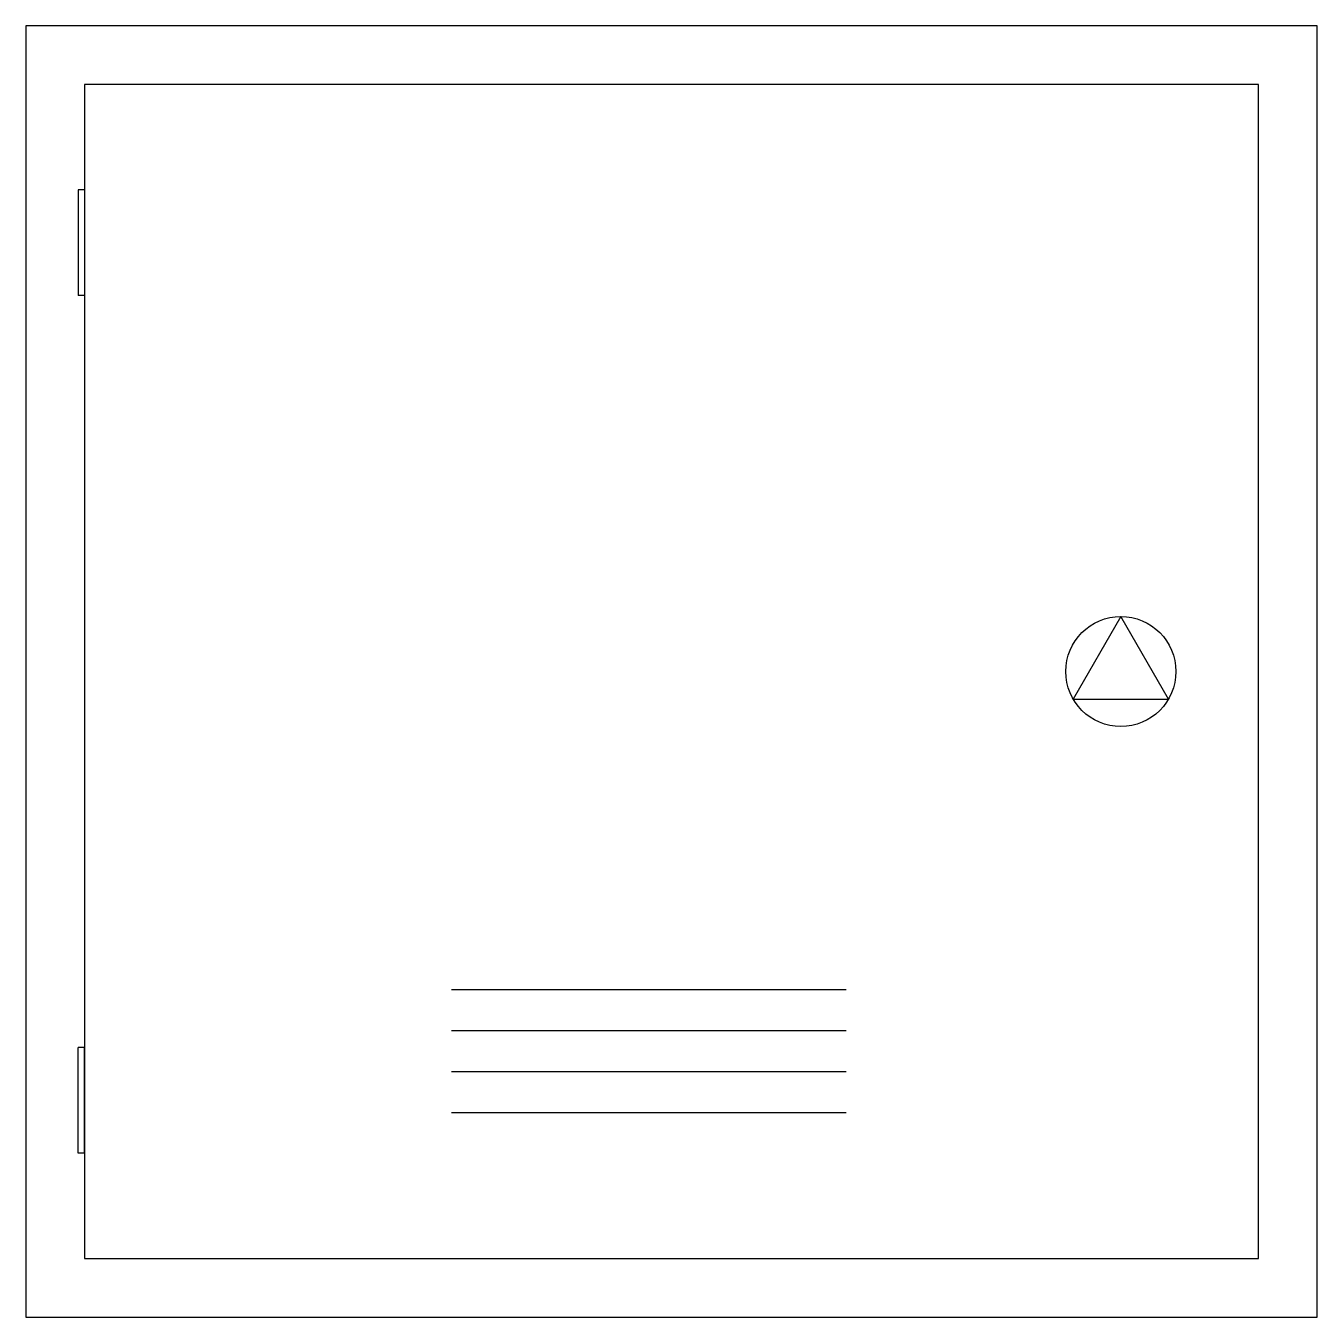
# Model space of a CAD drawing. Header units: millimetres. Extents: x -2902.811 to -2902.261, y 3736.811 to 3737.361.
import ezdxf

# ---------------------------------------------------------------- set-up
doc = ezdxf.new("R2010")
doc.units = ezdxf.units.MM
doc.layers.add('Ele_quadros', color=2, linetype='Continuous')
doc.layers.add('L2', color=2, linetype='Continuous')

msp = doc.modelspace()

# ---------------------------------------------------------------- linework, layer by layer
at = {"layer": 'Ele_quadros'}
for p, q in [((-2902.63001, 3736.95031), (-2902.46179, 3736.95031)), ((-2902.63001, 3736.93285), (-2902.46179, 3736.93285)), ((-2902.63001, 3736.91538), (-2902.46179, 3736.91538)), ((-2902.63001, 3736.89791), (-2902.46179, 3736.89791))]:
    msp.add_line(p, q, dxfattribs=at)
at = {"layer": 'Ele_quadros', "color": 1}
msp.add_lwpolyline([(-2902.26125, 3737.36069), (-2902.81125, 3737.36069), (-2902.81125, 3736.81069), (-2902.26125, 3736.81069)], close=True, dxfattribs=at)
at = {"layer": 'Ele_quadros', "color": 3}
msp.add_lwpolyline([(-2902.28625, 3737.33569), (-2902.78625, 3737.33569), (-2902.78625, 3736.83569), (-2902.28625, 3736.83569)], close=True, dxfattribs=at)
at = {"layer": 'Ele_quadros'}
msp.add_lwpolyline([(-2902.34487, 3737.10916), (-2902.36519, 3737.07396), (-2902.32455, 3737.07396)], close=True, dxfattribs=at)
msp.add_circle((-2902.34487, 3737.08569), 0.02346, dxfattribs=at)
at = {"layer": 'L2'}
for p, q in [((-2902.78625, 3737.29079), (-2902.78891, 3737.29079)), ((-2902.78891, 3737.29079), (-2902.78891, 3737.24588)), ((-2902.78625, 3737.29079), (-2902.78625, 3737.24588)), ((-2902.78625, 3737.24588), (-2902.78891, 3737.24588)), ((-2902.78891, 3736.8806), (-2902.78891, 3736.9255)), ((-2902.78625, 3736.9255), (-2902.78891, 3736.9255)), ((-2902.78625, 3736.8806), (-2902.78625, 3736.9255)), ((-2902.78625, 3736.8806), (-2902.78891, 3736.8806))]:
    msp.add_line(p, q, dxfattribs=at)

doc.saveas('drawing.dxf')
